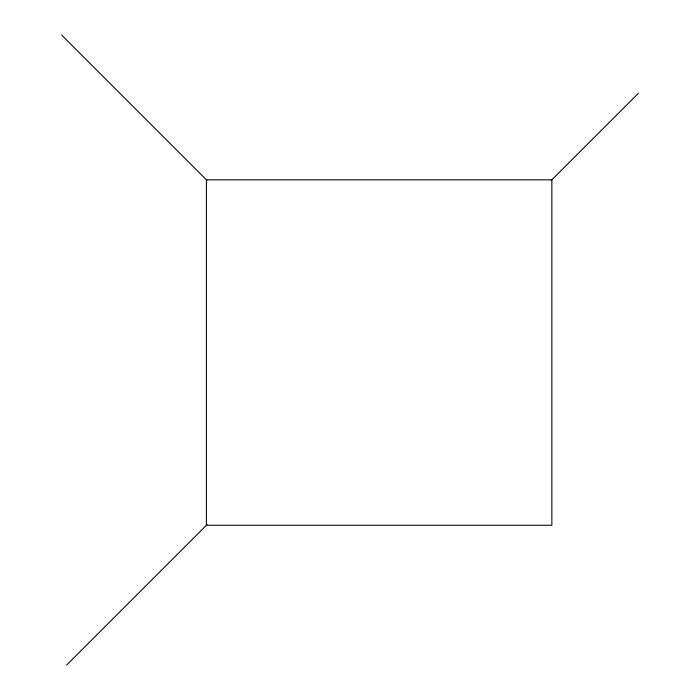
<?xml version="1.0" encoding="UTF-8"?>
<svg xmlns="http://www.w3.org/2000/svg" width="700" height="700" viewBox="0 0 700 700"><rect width="100%" height="100%" fill="white"/><g stroke="black" fill="none" stroke-linecap="round" stroke-linejoin="round"><path stroke-width="1.05" d="M66.675 665L207.086 524.589M551.215 180.469L638.409 93.266M61.591 35L206.841 180.25M551.854 179.821L206.412 179.821L206.412 525.262L551.854 525.262L551.854 179.821"/></g></svg>
